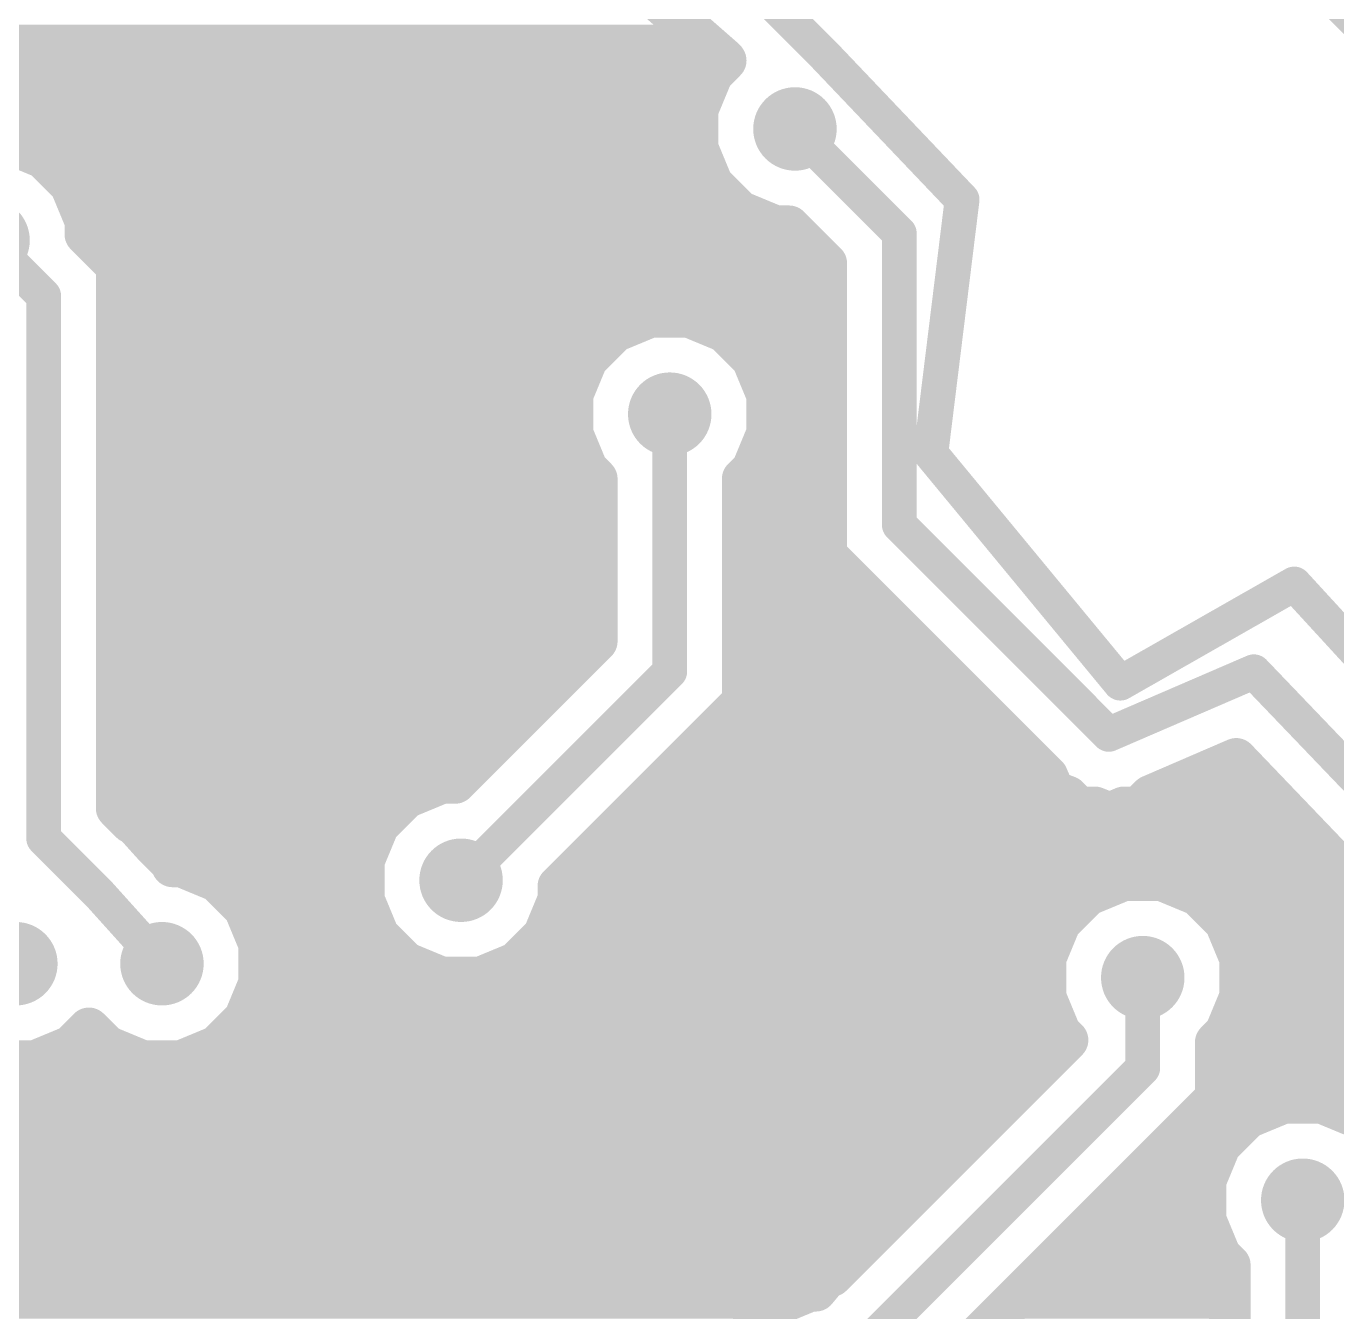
# Model space of a CAD drawing. Extents: x 0 to 81, y 1 to 51.1.
# Drawn here: x 47.12 to 56.69, y 10.87 to 20.26 of the extents above; entities that cross this region are included whole.
import ezdxf

# ---------------------------------------------------------------- set-up
doc = ezdxf.new("R2010")
doc.units = 0
doc.layers.add('16', color=175, linetype='CONTINUOUS')
doc.layers.add('18', color=82, linetype='CONTINUOUS')

# ---------------------------------------------------------------- blocks, each defined once
blk = doc.blocks.new('ROUNDV')
at = {"const_width": 0.5}
blk.add_lwpolyline([(0, -0.25, 1), (0, 0.25, 1), (0, -0.25)], format="xyb", dxfattribs=at)

msp = doc.modelspace()

# ---------------------------------------------------------------- linework, layer by layer
at = {"layer": '16'}
for points, const_width in [([(50.3754, 21.6281), (52.2179, 20.0159)], 0.3048), ([(52.935, 20.0575), (51.665, 21.3275)], 0.254), ([(56.6942, 20.4258), (58.2817, 18.8383)], 0.254), ([(40.5187, 20.1168), (52.1026, 20.1168)], 0.3048), ([(52.2243, 20.0068), (52.1275, 19.9101)], 0.3048), ([(52.2179, 20.0159), (52.2243, 20.0068)], 0.3048), ([(53.951, 18.9907), (52.935, 20.0575)], 0.254), ([(52.1275, 19.9101), (52.0192, 19.6487)], 0.3048), ([(40.2256, 19.812), (52.0869, 19.812)], 0.3048), ([(52.0192, 19.6487), (52.0192, 19.3657)], 0.3048), ([(39.9325, 19.5072), (52.0192, 19.5072)], 0.3048), ([(52.7304, 19.5072), (53.4924, 18.7452)], 0.254), ([(46.9791, 19.4056), (46.6961, 19.4056)], 0.3048), ([(47.2405, 19.2973), (46.9791, 19.4056)], 0.3048), ([(47.4405, 19.0973), (47.2405, 19.2973)], 0.3048), ([(52.0192, 19.3657), (52.1275, 19.1043)], 0.3048), ([(47.3354, 19.2024), (52.0869, 19.2024)], 0.3048), ([(47.5488, 18.8359), (47.4405, 19.0973)], 0.3048), ([(52.1275, 19.1043), (52.3275, 18.9043)], 0.3048), ([(47.5232, 18.8976), (52.3436, 18.8976)], 0.3048), ([(52.3275, 18.9043), (52.5889, 18.796)], 0.3048), ([(53.7224, 17.1365), (53.951, 18.9907)], 0.254), ([(47.5488, 18.7375), (47.5488, 18.8359)], 0.3048), ([(47.7774, 18.5089), (47.5488, 18.7375)], 0.3048), ([(52.5889, 18.796), (52.6873, 18.796)], 0.3048), ([(52.6873, 18.796), (52.959, 18.5243)], 0.3048), ([(53.4924, 18.7452), (53.4924, 17.526)], 0.254), ([(46.8376, 18.6944), (47.244, 18.288)], 0.254), ([(47.6935, 18.5928), (52.8905, 18.5928)], 0.3048), ([(52.959, 18.5243), (52.959, 16.3949)], 0.3048), ([(47.7774, 14.5465), (47.7774, 18.5089)], 0.3048), ([(47.244, 18.288), (47.244, 14.8336)], 0.254), ([(47.7774, 18.288), (52.959, 18.288)], 0.3048), ([(51.6745, 18.1356), (51.4131, 18.0273)], 0.3048), ([(51.9575, 18.1356), (51.6745, 18.1356)], 0.3048), ([(52.2189, 18.0273), (51.9575, 18.1356)], 0.3048), ([(47.7774, 17.9832), (51.369, 17.9832)], 0.3048), ([(51.4131, 18.0273), (51.2131, 17.8273)], 0.3048), ([(52.4189, 17.8273), (52.2189, 18.0273)], 0.3048), ([(52.263, 17.9832), (52.959, 17.9832)], 0.3048), ([(51.2131, 17.8273), (51.1048, 17.5659)], 0.3048), ([(52.5272, 17.5659), (52.4189, 17.8273)], 0.3048), ([(47.7774, 17.6784), (51.1514, 17.6784)], 0.3048), ([(52.4806, 17.6784), (52.959, 17.6784)], 0.3048), ([(51.1048, 17.5659), (51.1048, 17.2829)], 0.3048), ([(52.5272, 17.2829), (52.5272, 17.5659)], 0.3048), ([(53.4924, 17.526), (53.4924, 16.6159)], 0.254), ([(47.7774, 17.3736), (51.1048, 17.3736)], 0.3048), ([(51.816, 17.4244), (51.816, 15.5448)], 0.254), ([(52.5272, 17.3736), (52.959, 17.3736)], 0.3048), ([(51.1048, 17.2829), (51.2131, 17.0215)], 0.3048), ([(52.4189, 17.0215), (52.5272, 17.2829)], 0.3048), ([(55.1067, 15.4601), (53.7224, 17.1365)], 0.254), ([(47.7774, 17.0688), (51.1935, 17.0688)], 0.3048), ([(51.2131, 17.0215), (51.2826, 16.952)], 0.3048), ([(52.3494, 16.952), (52.4189, 17.0215)], 0.3048), ([(52.4385, 17.0688), (52.959, 17.0688)], 0.3048), ([(51.2826, 16.952), (51.2826, 15.7657)], 0.3048), ([(52.3494, 15.3239), (52.3494, 16.952)], 0.3048), ([(47.7774, 16.764), (51.2826, 16.764)], 0.3048), ([(52.3494, 16.764), (52.959, 16.764)], 0.3048), ([(53.4924, 16.6159), (55.0222, 15.0861)], 0.254), ([(47.7774, 16.4592), (51.2826, 16.4592)], 0.3048), ([(52.3494, 16.4592), (52.959, 16.4592)], 0.3048), ([(52.959, 16.3949), (54.5729, 14.7811)], 0.3048), ([(47.7774, 16.1544), (51.2826, 16.1544)], 0.3048), ([(52.3494, 16.1544), (53.1995, 16.1544)], 0.3048), ([(56.3767, 16.184), (55.1067, 15.4601)], 0.254), ([(58.65, 13.7075), (56.3767, 16.184)], 0.254), ([(47.7774, 15.8496), (51.2826, 15.8496)], 0.3048), ([(52.3494, 15.8496), (53.5043, 15.8496)], 0.3048), ([(51.2826, 15.7657), (50.2489, 14.732)], 0.3048), ([(47.7774, 15.5448), (51.0617, 15.5448)], 0.3048), ([(52.3494, 15.5448), (53.8091, 15.5448)], 0.3048), ([(51.816, 15.5448), (50.292, 14.0208)], 0.254), ([(55.0222, 15.0861), (56.0817, 15.5433)], 0.254), ([(56.0817, 15.5433), (57.7596, 13.7922)], 0.254), ([(51.0032, 13.9777), (52.3494, 15.3239)], 0.3048), ([(47.7774, 15.24), (50.7569, 15.24)], 0.3048), ([(52.2655, 15.24), (54.1139, 15.24)], 0.3048), ([(47.7774, 14.9352), (50.4521, 14.9352)], 0.3048), ([(51.9607, 14.9352), (54.4187, 14.9352)], 0.3048), ([(55.3272, 14.6368), (55.9529, 14.9068)], 0.3048), ([(55.9529, 14.9068), (57.0484, 13.7635)], 0.3048), ([(47.244, 14.8336), (47.244, 14.3256)], 0.254), ([(54.5729, 14.7811), (54.62, 14.6719)], 0.3048), ([(50.1505, 14.732), (49.8891, 14.6237)], 0.3048), ([(50.2489, 14.732), (50.1505, 14.732)], 0.3048), ([(47.7774, 14.6304), (49.9053, 14.6304)], 0.3048), ([(49.8891, 14.6237), (49.6891, 14.4237)], 0.3048), ([(51.6559, 14.6304), (54.7235, 14.6304)], 0.3048), ([(54.62, 14.6719), (54.7229, 14.631)], 0.3048), ([(54.7229, 14.631), (54.8012, 14.5527)], 0.3048), ([(55.2431, 14.5527), (55.3272, 14.6368)], 0.3048), ([(55.3208, 14.6304), (56.2177, 14.6304)], 0.3048), ([(47.8828, 14.4411), (47.7774, 14.5465)], 0.3048), ([(54.8012, 14.5527), (54.9201, 14.5527)], 0.3048), ([(54.9201, 14.5527), (55.0307, 14.5088)], 0.3048), ([(55.0307, 14.5088), (55.1324, 14.5527)], 0.3048), ([(55.1324, 14.5527), (55.2431, 14.5527)], 0.3048), ([(47.8991, 14.4402), (47.8828, 14.4411)], 0.3048), ([(48.0375, 14.2865), (47.8991, 14.4402)], 0.3048), ([(49.6891, 14.4237), (49.5808, 14.1623)], 0.3048), ([(46.6344, 14.3256), (47.0408, 13.4112)], 0.254), ([(47.244, 14.3256), (47.6504, 13.9192)], 0.254), ([(48.0023, 14.3256), (49.6485, 14.3256)], 0.3048), ([(51.3511, 14.3256), (56.5098, 14.3256)], 0.3048), ([(48.1838, 14.1401), (48.0375, 14.2865)], 0.3048), ([(48.1838, 14.1239), (48.1838, 14.1401)], 0.3048), ([(48.1851, 14.1224), (48.1838, 14.1239)], 0.3048), ([(48.2491, 14.1224), (48.1851, 14.1224)], 0.3048), ([(48.5105, 14.0141), (48.2491, 14.1224)], 0.3048), ([(49.5808, 14.1623), (49.5808, 13.8793)], 0.3048), ([(48.4943, 14.0208), (49.5808, 14.0208)], 0.3048), ([(48.7105, 13.8141), (48.5105, 14.0141)], 0.3048), ([(51.0463, 14.0208), (56.8018, 14.0208)], 0.3048), ([(55.1289, 14.0208), (54.8675, 13.9125)], 0.3048), ([(55.4119, 14.0208), (55.1289, 14.0208)], 0.3048), ([(55.6733, 13.9125), (55.4119, 14.0208)], 0.3048), ([(50.292, 14.0208), (50.2412, 13.97)], 0.254), ([(50.2412, 13.97), (50.292, 14.0208)], 0.254), ([(51.0032, 13.8793), (51.0032, 13.9777)], 0.3048), ([(47.6504, 13.9192), (48.1076, 13.4112)], 0.254), ([(49.5808, 13.8793), (49.6891, 13.6179)], 0.3048), ([(50.8949, 13.6179), (51.0032, 13.8793)], 0.3048), ([(54.8675, 13.9125), (54.6675, 13.7125)], 0.3048), ([(55.8733, 13.7125), (55.6733, 13.9125)], 0.3048), ([(48.8188, 13.5527), (48.7105, 13.8141)], 0.3048), ([(48.7511, 13.716), (49.6485, 13.716)], 0.3048), ([(50.9355, 13.716), (54.671, 13.716)], 0.3048), ([(54.6675, 13.7125), (54.5592, 13.4511)], 0.3048), ([(55.8698, 13.716), (57.0484, 13.716)], 0.3048), ([(55.9816, 13.4511), (55.8733, 13.7125)], 0.3048), ([(48.8188, 13.2697), (48.8188, 13.5527)], 0.3048), ([(49.6891, 13.6179), (49.8891, 13.4179)], 0.3048), ([(50.6949, 13.4179), (50.8949, 13.6179)], 0.3048), ([(54.5592, 13.4511), (54.5592, 13.1681)], 0.3048), ([(55.9816, 13.1681), (55.9816, 13.4511)], 0.3048), ([(48.8188, 13.4112), (49.9052, 13.4112)], 0.3048), ([(49.8891, 13.4179), (50.1505, 13.3096)], 0.3048), ([(50.4335, 13.3096), (50.6949, 13.4179)], 0.3048), ([(50.6788, 13.4112), (54.5592, 13.4112)], 0.3048), ([(55.9816, 13.4112), (57.1476, 13.4112)], 0.3048), ([(48.7105, 13.0083), (48.8188, 13.2697)], 0.3048), ([(50.1505, 13.3096), (50.4335, 13.3096)], 0.3048), ([(55.2704, 13.3096), (55.2704, 13.208)], 0.254), ([(54.5592, 13.1681), (54.6675, 12.9067)], 0.3048), ([(55.2704, 13.208), (55.2704, 12.6492)], 0.254), ([(55.8733, 12.9067), (55.9816, 13.1681)], 0.3048), ([(48.7511, 13.1064), (54.5848, 13.1064)], 0.3048), ([(55.956, 13.1064), (57.5568, 13.1064)], 0.3048), ([(48.5105, 12.8083), (48.7105, 13.0083)], 0.3048), ([(47.4437, 12.8083), (47.5742, 12.9388)], 0.3048), ([(47.5742, 12.9388), (47.7047, 12.8083)], 0.3048), ([(54.6675, 12.9067), (54.7205, 12.8537)], 0.3048), ([(55.8038, 12.8372), (55.8733, 12.9067)], 0.3048), ([(47.1823, 12.7), (47.4437, 12.8083)], 0.3048), ([(47.4276, 12.8016), (47.7208, 12.8016)], 0.3048), ([(47.7047, 12.8083), (47.9661, 12.7)], 0.3048), ([(48.2491, 12.7), (48.5105, 12.8083)], 0.3048), ([(48.4944, 12.8016), (54.6685, 12.8016)], 0.3048), ([(54.7205, 12.8537), (52.9978, 11.1309)], 0.3048), ([(55.8038, 12.4283), (55.8038, 12.8372)], 0.3048), ([(55.8038, 12.8016), (65.8085, 12.8016)], 0.3048), ([(46.8993, 12.7), (47.1823, 12.7)], 0.3048), ([(47.9661, 12.7), (48.2491, 12.7)], 0.3048), ([(55.2704, 12.6492), (53.2384, 10.6172)], 0.254), ([(29.6454, 12.4968), (54.3637, 12.4968)], 0.3048), ([(55.8038, 12.4968), (66.1133, 12.4968)], 0.3048), ([(53.6956, 10.3201), (55.8038, 12.4283)], 0.3048), ([(56.2973, 12.3952), (56.0359, 12.2869)], 0.3048), ([(56.5803, 12.3952), (56.2973, 12.3952)], 0.3048), ([(56.8417, 12.2869), (56.5803, 12.3952)], 0.3048), ([(56.0359, 12.2869), (55.8359, 12.0869)], 0.3048), ([(29.6164, 12.192), (54.0589, 12.192)], 0.3048), ([(55.5675, 12.192), (55.941, 12.192)], 0.3048), ([(55.8359, 12.0869), (55.7276, 11.8255)], 0.3048), ([(29.6164, 11.8872), (53.7541, 11.8872)], 0.3048), ([(55.2627, 11.8872), (55.7532, 11.8872)], 0.3048), ([(55.7276, 11.8255), (55.7276, 11.5425)], 0.3048), ([(56.4388, 7.7724), (56.4388, 11.684)], 0.254), ([(29.6625, 11.5824), (53.4493, 11.5824)], 0.3048), ([(54.9579, 11.5824), (55.7276, 11.5824)], 0.3048), ([(55.7276, 11.5425), (55.8359, 11.2811)], 0.3048), ([(29.8014, 11.2776), (53.1445, 11.2776)], 0.3048), ([(54.6531, 11.2776), (55.8394, 11.2776)], 0.3048), ([(55.8359, 11.2811), (55.9054, 11.2116)], 0.3048), ([(55.9054, 11.2116), (55.9054, 8.2448)], 0.3048), ([(52.9701, 11.1284), (52.8827, 11.0236)], 0.3048), ([(52.9978, 11.1309), (52.9701, 11.1284)], 0.3048), ([(29.8148, 10.9728), (52.7203, 10.9728)], 0.3048), ([(52.8429, 11.0236), (52.5815, 10.9153)], 0.3048), ([(52.8827, 11.0236), (52.8429, 11.0236)], 0.3048), ([(54.3483, 10.9728), (55.9054, 10.9728)], 0.3048), ([(52.5815, 10.9153), (52.3815, 10.7153)], 0.3048)]:
    msp.add_lwpolyline(points, dxfattribs=dict(at, const_width=const_width))
for points, const_width in [([(52.1026, 20.0406, 1), (52.1026, 20.193)], 0.1524), ([(52.2803, 20.0597, 1), (52.1556, 19.9721)], 0.1524), ([(52.1619, 19.963, 1), (52.2866, 20.0506)], 0.1524), ([(52.1677, 19.9585, 1), (52.2681, 20.0732)], 0.1524), ([(52.2781, 19.953, 1), (52.1704, 20.0607)], 0.1524), ([(52.981, 20.1013, 1), (52.889, 20.0137)], 0.127), ([(52.8901, 20.0126, 1), (52.9799, 20.1024)], 0.127), ([(52.0736, 19.9639, 1), (52.1814, 19.8562)], 0.1524), ([(52.1979, 19.8809, 1), (52.0571, 19.9392)], 0.1524), ([(52.0869, 19.7358, 1), (52.0869, 19.8882)], 0.1524), ([(52.0954, 19.6487, 1), (51.943, 19.6487)], 0.1524), ([(51.9488, 19.6778, 1), (52.0896, 19.6195)], 0.1524), ([(52.0192, 19.431, 1), (52.0192, 19.5834)], 0.1524), ([(52.7753, 19.5521, 1), (52.6855, 19.4623)], 0.127), ([(46.9791, 19.3294, 1), (46.9791, 19.4818)], 0.1524), ([(47.2943, 19.3512, 1), (47.1866, 19.2434)], 0.1524), ([(47.2113, 19.2269, 1), (47.2696, 19.3677)], 0.1524), ([(52.0896, 19.3949, 1), (51.9488, 19.3366)], 0.1524), ([(51.943, 19.3657, 1), (52.0954, 19.3657)], 0.1524), ([(47.3354, 19.2786, 1), (47.3354, 19.1262)], 0.1524), ([(52.0869, 19.1262, 1), (52.0869, 19.2786)], 0.1524), ([(47.5109, 19.1264, 1), (47.3701, 19.0681)], 0.1524), ([(52.1814, 19.1582, 1), (52.0736, 19.0505)], 0.1524), ([(47.3866, 19.0434, 1), (47.4944, 19.1511)], 0.1524), ([(52.0571, 19.0752, 1), (52.1979, 19.1335)], 0.1524), ([(47.5232, 18.9738, 1), (47.5232, 18.8214)], 0.1524), ([(52.3567, 18.9747, 1), (52.2984, 18.8339)], 0.1524), ([(52.3436, 18.8214, 1), (52.3436, 18.9738)], 0.1524), ([(54.014, 18.9829, 1), (53.888, 18.9985)], 0.127), ([(53.905, 18.9469, 1), (53.997, 19.0345)], 0.127), ([(47.625, 18.8359, 1), (47.4726, 18.8359)], 0.1524), ([(52.2737, 18.8504, 1), (52.3814, 18.9582)], 0.1524), ([(47.6027, 18.7914, 1), (47.4949, 18.6837)], 0.1524), ([(47.4784, 18.8067, 1), (47.6192, 18.865)], 0.1524), ([(52.5889, 18.8722, 1), (52.5889, 18.7198)], 0.1524), ([(52.5598, 18.7256, 1), (52.6181, 18.8664)], 0.1524), ([(52.7411, 18.8499, 1), (52.6334, 18.7421)], 0.1524), ([(52.6873, 18.7198, 1), (52.6873, 18.8722)], 0.1524), ([(53.5559, 18.7452, 1), (53.4289, 18.7452)], 0.127), ([(47.4726, 18.7375, 1), (47.625, 18.7375)], 0.1524), ([(53.4475, 18.7003, 1), (53.5373, 18.7901)], 0.127), ([(47.6935, 18.669, 1), (47.6935, 18.5166)], 0.1524), ([(53.0352, 18.5243, 1), (52.8828, 18.5243)], 0.1524), ([(52.8905, 18.5166, 1), (52.8905, 18.669)], 0.1524), ([(47.8536, 18.5089, 1), (47.7012, 18.5089)], 0.1524), ([(47.7235, 18.4551, 1), (47.8313, 18.5628)], 0.1524), ([(52.9051, 18.4704, 1), (53.0129, 18.5781)], 0.1524), ([(47.3075, 18.288, 1), (47.1805, 18.288)], 0.127), ([(47.1991, 18.2431, 1), (47.2889, 18.3329)], 0.127), ([(47.7774, 18.3642, 1), (47.7774, 18.2118)], 0.1524), ([(52.959, 18.2118, 1), (52.959, 18.3642)], 0.1524), ([(51.6745, 18.2118, 1), (51.6745, 18.0594)], 0.1524), ([(51.7037, 18.0652, 1), (51.6454, 18.206)], 0.1524), ([(51.9866, 18.206, 1), (51.9283, 18.0652)], 0.1524), ([(51.9575, 18.0594, 1), (51.9575, 18.2118)], 0.1524), ([(47.7774, 18.0594, 1), (47.7774, 17.907)], 0.1524), ([(51.384, 18.0977, 1), (51.4423, 17.9569)], 0.1524), ([(51.467, 17.9734, 1), (51.3593, 18.0812)], 0.1524), ([(51.369, 17.907, 1), (51.369, 18.0594)], 0.1524), ([(52.2727, 18.0812, 1), (52.165, 17.9734)], 0.1524), ([(52.263, 18.0594, 1), (52.263, 17.907)], 0.1524), ([(52.1897, 17.9569, 1), (52.248, 18.0977)], 0.1524), ([(52.959, 17.907, 1), (52.959, 18.0594)], 0.1524), ([(51.1592, 17.8811, 1), (51.267, 17.7734)], 0.1524), ([(51.2835, 17.7981, 1), (51.1427, 17.8564)], 0.1524), ([(52.4893, 17.8564, 1), (52.3485, 17.7981)], 0.1524), ([(52.365, 17.7734, 1), (52.4728, 17.8811)], 0.1524), ([(47.7774, 17.7546, 1), (47.7774, 17.6022)], 0.1524), ([(51.1514, 17.6022, 1), (51.1514, 17.7546)], 0.1524), ([(52.4806, 17.7546, 1), (52.4806, 17.6022)], 0.1524), ([(52.959, 17.6022, 1), (52.959, 17.7546)], 0.1524), ([(51.181, 17.5659, 1), (51.0286, 17.5659)], 0.1524), ([(52.6034, 17.5659, 1), (52.451, 17.5659)], 0.1524), ([(51.0344, 17.595, 1), (51.1752, 17.5367)], 0.1524), ([(52.4568, 17.5367, 1), (52.5976, 17.595)], 0.1524), ([(53.5559, 17.526, 1), (53.4289, 17.526)], 0.127), ([(47.7774, 17.4498, 1), (47.7774, 17.2974)], 0.1524), ([(51.1048, 17.2974, 1), (51.1048, 17.4498)], 0.1524), ([(51.8795, 17.4244, 1), (51.7525, 17.4244)], 0.127), ([(52.5272, 17.4498, 1), (52.5272, 17.2974)], 0.1524), ([(52.959, 17.2974, 1), (52.959, 17.4498)], 0.1524), ([(53.4289, 17.526, 1), (53.5559, 17.526)], 0.127), ([(51.1752, 17.3121, 1), (51.0344, 17.2538)], 0.1524), ([(52.5976, 17.2538, 1), (52.4568, 17.3121)], 0.1524), ([(51.0286, 17.2829, 1), (51.181, 17.2829)], 0.1524), ([(52.451, 17.2829, 1), (52.6034, 17.2829)], 0.1524), ([(53.7714, 17.1769, 1), (53.6734, 17.0961)], 0.127), ([(47.7774, 17.145, 1), (47.7774, 16.9926)], 0.1524), ([(51.267, 17.0754, 1), (51.1592, 16.9677)], 0.1524), ([(51.1935, 16.9926, 1), (51.1935, 17.145)], 0.1524), ([(52.4385, 17.145, 1), (52.4385, 16.9926)], 0.1524), ([(52.4728, 16.9677, 1), (52.365, 17.0754)], 0.1524), ([(52.959, 16.9926, 1), (52.959, 17.145)], 0.1524), ([(53.6594, 17.1443, 1), (53.7854, 17.1287)], 0.127), ([(51.1427, 16.9924, 1), (51.2835, 17.0507)], 0.1524), ([(51.3588, 16.952, 1), (51.2064, 16.952)], 0.1524), ([(51.2287, 16.8981, 1), (51.3365, 17.0059)], 0.1524), ([(52.4256, 16.952, 1), (52.2732, 16.952)], 0.1524), ([(52.2955, 17.0059, 1), (52.4033, 16.8981)], 0.1524), ([(52.3485, 17.0507, 1), (52.4893, 16.9924)], 0.1524), ([(47.7774, 16.8402, 1), (47.7774, 16.6878)], 0.1524), ([(51.2826, 16.6878, 1), (51.2826, 16.8402)], 0.1524), ([(52.3494, 16.8402, 1), (52.3494, 16.6878)], 0.1524), ([(52.959, 16.6878, 1), (52.959, 16.8402)], 0.1524), ([(53.5373, 16.6608, 1), (53.4475, 16.571)], 0.127), ([(53.4289, 16.6159, 1), (53.5559, 16.6159)], 0.127), ([(47.7774, 16.5354, 1), (47.7774, 16.383)], 0.1524), ([(51.2826, 16.383, 1), (51.2826, 16.5354)], 0.1524), ([(52.3494, 16.5354, 1), (52.3494, 16.383)], 0.1524), ([(52.959, 16.383, 1), (52.959, 16.5354)], 0.1524), ([(53.0129, 16.4488, 1), (52.9051, 16.3411)], 0.1524), ([(52.8828, 16.3949, 1), (53.0352, 16.3949)], 0.1524), ([(47.7774, 16.2306, 1), (47.7774, 16.0782)], 0.1524), ([(51.2826, 16.0782, 1), (51.2826, 16.2306)], 0.1524), ([(52.3494, 16.2306, 1), (52.3494, 16.0782)], 0.1524), ([(53.1995, 16.0782, 1), (53.1995, 16.2306)], 0.1524), ([(56.4235, 16.2269, 1), (56.3299, 16.1411)], 0.127), ([(56.4081, 16.1288, 1), (56.3453, 16.2392)], 0.127), ([(47.7774, 15.9258, 1), (47.7774, 15.7734)], 0.1524), ([(51.2826, 15.7734, 1), (51.2826, 15.9258)], 0.1524), ([(52.3494, 15.9258, 1), (52.3494, 15.7734)], 0.1524), ([(53.5043, 15.7734, 1), (53.5043, 15.9258)], 0.1524), ([(51.3365, 15.7119, 1), (51.2287, 15.8196)], 0.1524), ([(51.2064, 15.7657, 1), (51.3588, 15.7657)], 0.1524), ([(47.7774, 15.621, 1), (47.7774, 15.4686)], 0.1524), ([(51.0617, 15.4686, 1), (51.0617, 15.621)], 0.1524), ([(52.3494, 15.621, 1), (52.3494, 15.4686)], 0.1524), ([(53.8091, 15.4686, 1), (53.8091, 15.621)], 0.1524), ([(51.7525, 15.5448, 1), (51.8795, 15.5448)], 0.127), ([(51.8609, 15.4999, 1), (51.7711, 15.5897)], 0.127), ([(56.1275, 15.5872, 1), (56.0359, 15.4994)], 0.127), ([(56.1069, 15.485, 1), (56.0565, 15.6016)], 0.127), ([(55.0753, 15.5153, 1), (55.1381, 15.4049)], 0.127), ([(55.0577, 15.4197, 1), (55.1557, 15.5005)], 0.127), ([(52.4033, 15.27, 1), (52.2955, 15.3777)], 0.1524), ([(47.7774, 15.3162, 1), (47.7774, 15.1638)], 0.1524), ([(50.7569, 15.1638, 1), (50.7569, 15.3162)], 0.1524), ([(52.2655, 15.3162, 1), (52.2655, 15.1638)], 0.1524), ([(52.2732, 15.3239, 1), (52.4256, 15.3239)], 0.1524), ([(54.1139, 15.1638, 1), (54.1139, 15.3162)], 0.1524), ([(54.997, 15.1444, 1), (55.0473, 15.0278)], 0.127), ([(54.9773, 15.0412, 1), (55.0671, 15.131)], 0.127), ([(47.7774, 15.0114, 1), (47.7774, 14.859)], 0.1524), ([(50.4521, 14.859, 1), (50.4521, 15.0114)], 0.1524), ([(51.9607, 15.0114, 1), (51.9607, 14.859)], 0.1524), ([(54.4187, 14.859, 1), (54.4187, 15.0114)], 0.1524), ([(56.0079, 14.9595, 1), (55.8979, 14.8541)], 0.1524), ([(55.9831, 14.8368, 1), (55.9227, 14.9767)], 0.1524), ([(47.3075, 14.8336, 1), (47.1805, 14.8336)], 0.127), ([(54.6428, 14.8113, 1), (54.5029, 14.7509)], 0.1524), ([(47.1805, 14.8336, 1), (47.3075, 14.8336)], 0.127), ([(50.1505, 14.8082, 1), (50.1505, 14.6558)], 0.1524), ([(50.1797, 14.6616, 1), (50.1214, 14.8024)], 0.1524), ([(50.195, 14.7859, 1), (50.3027, 14.6781)], 0.1524), ([(50.2489, 14.6558, 1), (50.2489, 14.8082)], 0.1524), ([(54.519, 14.7272, 1), (54.6267, 14.835)], 0.1524), ([(47.7774, 14.7066, 1), (47.7774, 14.5542)], 0.1524), ([(49.86, 14.6941, 1), (49.9183, 14.5533)], 0.1524), ([(49.943, 14.5698, 1), (49.8353, 14.6776)], 0.1524), ([(49.9053, 14.5542, 1), (49.9053, 14.7066)], 0.1524), ([(51.6559, 14.7066, 1), (51.6559, 14.5542)], 0.1524), ([(54.6481, 14.7427, 1), (54.5918, 14.6011)], 0.1524), ([(54.55, 14.6417, 1), (54.6899, 14.7021)], 0.1524), ([(54.7768, 14.6849, 1), (54.669, 14.5771)], 0.1524), ([(54.6948, 14.5602, 1), (54.751, 14.7018)], 0.1524), ([(54.7235, 14.5542, 1), (54.7235, 14.7066)], 0.1524), ([(55.3208, 14.7066, 1), (55.3208, 14.5542)], 0.1524), ([(55.297, 14.7067, 1), (55.3574, 14.5668)], 0.1524), ([(55.3811, 14.5829, 1), (55.2733, 14.6907)], 0.1524), ([(56.2177, 14.5542, 1), (56.2177, 14.7066)], 0.1524), ([(47.8313, 14.6004, 1), (47.7235, 14.4927)], 0.1524), ([(54.8012, 14.6289, 1), (54.8012, 14.4765)], 0.1524), ([(54.7474, 14.4988, 1), (54.8551, 14.6066)], 0.1524), ([(54.9483, 14.6235, 1), (54.892, 14.4819)], 0.1524), ([(54.9201, 14.4765, 1), (54.9201, 14.6289)], 0.1524), ([(55.0005, 14.5788, 1), (55.0608, 14.4389)], 0.1524), ([(55.0025, 14.438, 1), (55.0588, 14.5796)], 0.1524), ([(55.1324, 14.6289, 1), (55.1324, 14.4765)], 0.1524), ([(55.1625, 14.4827, 1), (55.1022, 14.6227)], 0.1524), ([(55.1892, 14.6066, 1), (55.297, 14.4988)], 0.1524), ([(55.2431, 14.4765, 1), (55.2431, 14.6289)], 0.1524), ([(47.7012, 14.5465, 1), (47.8536, 14.5465)], 0.1524), ([(47.8868, 14.5172, 1), (47.8788, 14.365)], 0.1524), ([(47.9557, 14.4912, 1), (47.8424, 14.3893)], 0.1524), ([(47.829, 14.3872, 1), (47.9367, 14.495)], 0.1524), ([(47.8951, 14.3642, 1), (47.9031, 14.5163)], 0.1524), ([(49.6352, 14.4775, 1), (49.743, 14.3698)], 0.1524), ([(49.7595, 14.3945, 1), (49.6187, 14.4528)], 0.1524), ([(47.2889, 14.3705, 1), (47.1991, 14.2807)], 0.127), ([(48.0023, 14.4018, 1), (48.0023, 14.2494)], 0.1524), ([(49.6485, 14.2494, 1), (49.6485, 14.4018)], 0.1524), ([(51.3511, 14.4018, 1), (51.3511, 14.2494)], 0.1524), ([(56.5098, 14.2494, 1), (56.5098, 14.4018)], 0.1524), ([(47.1805, 14.3256, 1), (47.3075, 14.3256)], 0.127), ([(48.0914, 14.3403, 1), (47.9836, 14.2326)], 0.1524), ([(47.9808, 14.2355, 1), (48.0941, 14.3374)], 0.1524), ([(48.26, 14.1401, 1), (48.1076, 14.1401)], 0.1524), ([(48.2405, 14.1748, 1), (48.1271, 14.0729)], 0.1524), ([(48.1851, 14.1986, 1), (48.1851, 14.0462)], 0.1524), ([(48.1299, 14.0863, 1), (48.2377, 14.194)], 0.1524), ([(48.2782, 14.1928, 1), (48.2199, 14.052)], 0.1524), ([(48.2491, 14.0462, 1), (48.2491, 14.1986)], 0.1524), ([(49.657, 14.1623, 1), (49.5046, 14.1623)], 0.1524), ([(49.5104, 14.1914, 1), (49.6512, 14.1331)], 0.1524), ([(48.1076, 14.1239, 1), (48.26, 14.1239)], 0.1524), ([(48.1285, 14.0715, 1), (48.2418, 14.1733)], 0.1524), ([(48.4943, 14.097, 1), (48.4943, 13.9446)], 0.1524), ([(48.5643, 14.068, 1), (48.4566, 13.9602)], 0.1524), ([(49.5808, 13.9446, 1), (49.5808, 14.097)], 0.1524), ([(51.0463, 14.097, 1), (51.0463, 13.9446)], 0.1524), ([(55.1289, 14.097, 1), (55.1289, 13.9446)], 0.1524), ([(55.1581, 13.9504, 1), (55.0998, 14.0912)], 0.1524), ([(55.441, 14.0912, 1), (55.3827, 13.9504)], 0.1524), ([(55.4119, 13.9446, 1), (55.4119, 14.097)], 0.1524), ([(48.4813, 13.9437, 1), (48.5396, 14.0845)], 0.1524), ([(50.1963, 14.0149, 1), (50.2861, 13.9251)], 0.127), ([(50.1963, 14.0149, 1), (50.2861, 13.9251)], 0.127), ([(50.2471, 14.0657, 1), (50.3369, 13.9759)], 0.127), ([(50.3369, 13.9759, 1), (50.2471, 14.0657)], 0.127), ([(50.3369, 13.9759, 1), (50.2471, 14.0657)], 0.127), ([(51.0794, 13.9777, 1), (50.927, 13.9777)], 0.1524), ([(50.9493, 14.0315, 1), (51.0571, 13.9238)], 0.1524), ([(47.6976, 13.9617, 1), (47.6032, 13.8767)], 0.127), ([(47.6055, 13.8743, 1), (47.6953, 13.9641)], 0.127), ([(49.6512, 13.9085, 1), (49.5104, 13.8502)], 0.1524), ([(51.0736, 13.8502, 1), (50.9328, 13.9085)], 0.1524), ([(54.8384, 13.9829, 1), (54.8967, 13.8421)], 0.1524), ([(54.9214, 13.8586, 1), (54.8137, 13.9664)], 0.1524), ([(55.7271, 13.9664, 1), (55.6194, 13.8586)], 0.1524), ([(55.6441, 13.8421, 1), (55.7024, 13.9829)], 0.1524), ([(48.7809, 13.8432, 1), (48.6401, 13.7849)], 0.1524), ([(48.6566, 13.7602, 1), (48.7644, 13.8679)], 0.1524), ([(49.5046, 13.8793, 1), (49.657, 13.8793)], 0.1524), ([(50.927, 13.8793, 1), (51.0794, 13.8793)], 0.1524), ([(48.7511, 13.7922, 1), (48.7511, 13.6398)], 0.1524), ([(49.6485, 13.6398, 1), (49.6485, 13.7922)], 0.1524), ([(50.9355, 13.7922, 1), (50.9355, 13.6398)], 0.1524), ([(54.6136, 13.7663, 1), (54.7214, 13.6586)], 0.1524), ([(54.7379, 13.6833, 1), (54.5971, 13.7416)], 0.1524), ([(54.671, 13.6398, 1), (54.671, 13.7922)], 0.1524), ([(55.8698, 13.7922, 1), (55.8698, 13.6398)], 0.1524), ([(55.9437, 13.7416, 1), (55.8029, 13.6833)], 0.1524), ([(55.8194, 13.6586, 1), (55.9272, 13.7663)], 0.1524), ([(48.895, 13.5527, 1), (48.7426, 13.5527)], 0.1524), ([(49.743, 13.6718, 1), (49.6352, 13.5641)], 0.1524), ([(49.6187, 13.5888, 1), (49.7595, 13.6471)], 0.1524), ([(50.8245, 13.6471, 1), (50.9653, 13.5888)], 0.1524), ([(50.9488, 13.5641, 1), (50.841, 13.6718)], 0.1524), ([(48.7484, 13.5235, 1), (48.8892, 13.5818)], 0.1524), ([(54.6354, 13.4511, 1), (54.483, 13.4511)], 0.1524), ([(56.0578, 13.4511, 1), (55.9054, 13.4511)], 0.1524), ([(46.9828, 13.3854, 1), (47.0988, 13.437)], 0.127), ([(48.0604, 13.3687, 1), (48.1548, 13.4537)], 0.127), ([(48.8188, 13.4874, 1), (48.8188, 13.335)], 0.1524), ([(49.9183, 13.4883, 1), (49.86, 13.3475)], 0.1524), ([(49.8353, 13.364, 1), (49.943, 13.4718)], 0.1524), ([(49.9052, 13.335, 1), (49.9052, 13.4874)], 0.1524), ([(50.6788, 13.4874, 1), (50.6788, 13.335)], 0.1524), ([(50.641, 13.4718, 1), (50.7487, 13.364)], 0.1524), ([(50.724, 13.3475, 1), (50.6657, 13.4883)], 0.1524), ([(54.4888, 13.4802, 1), (54.6296, 13.4219)], 0.1524), ([(54.5592, 13.335, 1), (54.5592, 13.4874)], 0.1524), ([(55.9816, 13.4874, 1), (55.9816, 13.335)], 0.1524), ([(55.9112, 13.4219, 1), (56.052, 13.4802)], 0.1524), ([(48.8892, 13.2406, 1), (48.7484, 13.2989)], 0.1524), ([(50.1505, 13.3858, 1), (50.1505, 13.2334)], 0.1524), ([(50.1214, 13.2392, 1), (50.1797, 13.38)], 0.1524), ([(50.4043, 13.38, 1), (50.4626, 13.2392)], 0.1524), ([(50.4335, 13.2334, 1), (50.4335, 13.3858)], 0.1524), ([(55.3339, 13.3096, 1), (55.2069, 13.3096)], 0.127), ([(48.7426, 13.2697, 1), (48.895, 13.2697)], 0.1524), ([(54.6296, 13.1973, 1), (54.4888, 13.139)], 0.1524), ([(55.3339, 13.208, 1), (55.2069, 13.208)], 0.127), ([(56.052, 13.139, 1), (55.9112, 13.1973)], 0.1524), ([(48.7511, 13.1826, 1), (48.7511, 13.0302)], 0.1524), ([(54.483, 13.1681, 1), (54.6354, 13.1681)], 0.1524), ([(54.5848, 13.0302, 1), (54.5848, 13.1826)], 0.1524), ([(55.2069, 13.208, 1), (55.3339, 13.208)], 0.127), ([(55.956, 13.1826, 1), (55.956, 13.0302)], 0.1524), ([(55.9054, 13.1681, 1), (56.0578, 13.1681)], 0.1524), ([(48.6401, 13.0375, 1), (48.7809, 12.9792)], 0.1524), ([(48.7644, 12.9545, 1), (48.6566, 13.0622)], 0.1524), ([(47.6281, 12.9927, 1), (47.5203, 12.8849)], 0.1524), ([(47.6281, 12.8849, 1), (47.5203, 12.9927)], 0.1524), ([(54.7214, 12.9606, 1), (54.6136, 12.8529)], 0.1524), ([(55.9272, 12.8529, 1), (55.8194, 12.9606)], 0.1524), ([(47.4276, 12.8778, 1), (47.4276, 12.7254)], 0.1524), ([(47.3898, 12.8622, 1), (47.4975, 12.7544)], 0.1524), ([(47.4728, 12.7379, 1), (47.4145, 12.8787)], 0.1524), ([(47.7339, 12.8787, 1), (47.6756, 12.7379)], 0.1524), ([(47.6509, 12.7544, 1), (47.7586, 12.8622)], 0.1524), ([(47.7208, 12.7254, 1), (47.7208, 12.8778)], 0.1524), ([(48.4944, 12.8778, 1), (48.4944, 12.7254)], 0.1524), ([(48.4566, 12.8622, 1), (48.5643, 12.7544)], 0.1524), ([(48.5396, 12.7379, 1), (48.4813, 12.8787)], 0.1524), ([(54.5971, 12.8776, 1), (54.7379, 12.9359)], 0.1524), ([(54.7744, 12.7998, 1), (54.6667, 12.9076)], 0.1524), ([(54.6667, 12.7998, 1), (54.7744, 12.9076)], 0.1524), ([(54.6685, 12.7254, 1), (54.6685, 12.8778)], 0.1524), ([(55.88, 12.8372, 1), (55.7276, 12.8372)], 0.1524), ([(55.7499, 12.8911, 1), (55.8577, 12.7833)], 0.1524), ([(55.8038, 12.8778, 1), (55.8038, 12.7254)], 0.1524), ([(55.8029, 12.9359, 1), (55.9437, 12.8776)], 0.1524), ([(47.1531, 12.7704, 1), (47.2114, 12.6296)], 0.1524), ([(47.1823, 12.6238, 1), (47.1823, 12.7762)], 0.1524), ([(47.9661, 12.7762, 1), (47.9661, 12.6238)], 0.1524), ([(47.937, 12.6296, 1), (47.9953, 12.7704)], 0.1524), ([(48.2199, 12.7704, 1), (48.2782, 12.6296)], 0.1524), ([(48.2491, 12.6238, 1), (48.2491, 12.7762)], 0.1524), ([(55.3153, 12.6043, 1), (55.2255, 12.6941)], 0.127), ([(54.3637, 12.4206, 1), (54.3637, 12.573)], 0.1524), ([(55.2069, 12.6492, 1), (55.3339, 12.6492)], 0.127), ([(55.8038, 12.573, 1), (55.8038, 12.4206)], 0.1524), ([(55.8577, 12.3744, 1), (55.7499, 12.4821)], 0.1524), ([(56.2973, 12.4714, 1), (56.2973, 12.319)], 0.1524), ([(56.3265, 12.3248, 1), (56.2682, 12.4656)], 0.1524), ([(56.6094, 12.4656, 1), (56.5511, 12.3248)], 0.1524), ([(56.5803, 12.319, 1), (56.5803, 12.4714)], 0.1524), ([(55.7276, 12.4283, 1), (55.88, 12.4283)], 0.1524), ([(56.0068, 12.3573, 1), (56.0651, 12.2165)], 0.1524), ([(56.0898, 12.233, 1), (55.9821, 12.3408)], 0.1524), ([(54.0589, 12.1158, 1), (54.0589, 12.2682)], 0.1524), ([(55.5675, 12.2682, 1), (55.5675, 12.1158)], 0.1524), ([(55.941, 12.1158, 1), (55.941, 12.2682)], 0.1524), ([(55.782, 12.1407, 1), (55.8898, 12.033)], 0.1524), ([(55.9063, 12.0577, 1), (55.7655, 12.116)], 0.1524), ([(53.7541, 11.811, 1), (53.7541, 11.9634)], 0.1524), ([(55.2627, 11.9634, 1), (55.2627, 11.811)], 0.1524), ([(55.8038, 11.8255, 1), (55.6514, 11.8255)], 0.1524), ([(55.7532, 11.811, 1), (55.7532, 11.9634)], 0.1524), ([(55.6572, 11.8546, 1), (55.798, 11.7963)], 0.1524), ([(56.5023, 11.684, 1), (56.3753, 11.684)], 0.127), ([(53.4493, 11.5062, 1), (53.4493, 11.6586)], 0.1524), ([(54.9579, 11.6586, 1), (54.9579, 11.5062)], 0.1524), ([(55.798, 11.5717, 1), (55.6572, 11.5134)], 0.1524), ([(55.7276, 11.5062, 1), (55.7276, 11.6586)], 0.1524), ([(55.6514, 11.5425, 1), (55.8038, 11.5425)], 0.1524), ([(53.1445, 11.2014, 1), (53.1445, 11.3538)], 0.1524), ([(54.6531, 11.3538, 1), (54.6531, 11.2014)], 0.1524), ([(55.8898, 11.335, 1), (55.782, 11.2273)], 0.1524), ([(55.8394, 11.2014, 1), (55.8394, 11.3538)], 0.1524), ([(55.7655, 11.252, 1), (55.9063, 11.3103)], 0.1524), ([(55.9816, 11.2116, 1), (55.8292, 11.2116)], 0.1524), ([(55.8515, 11.1577, 1), (55.9593, 11.2655)], 0.1524), ([(52.9632, 11.2043, 1), (52.977, 11.0525)], 0.1524), ([(53.0286, 11.0796, 1), (52.9115, 11.1772)], 0.1524), ([(52.9439, 11.1848, 1), (53.0517, 11.077)], 0.1524), ([(53.0047, 11.055, 1), (52.9909, 11.2068)], 0.1524), ([(52.7203, 10.8966, 1), (52.7203, 11.049)], 0.1524), ([(52.8429, 11.0998, 1), (52.8429, 10.9474)], 0.1524), ([(52.8242, 11.0724, 1), (52.9413, 10.9748)], 0.1524), ([(52.8721, 10.9532, 1), (52.8138, 11.094)], 0.1524), ([(52.8827, 10.9474, 1), (52.8827, 11.0998)], 0.1524), ([(54.3483, 11.049, 1), (54.3483, 10.8966)], 0.1524), ([(55.9054, 10.8966, 1), (55.9054, 11.049)], 0.1524), ([(52.5524, 10.9857, 1), (52.6107, 10.8449)], 0.1524), ([(52.6354, 10.8614, 1), (52.5277, 10.9692)], 0.1524)]:
    msp.add_lwpolyline(points, format="xyb", dxfattribs=dict(at, const_width=const_width))

# ---------------------------------------------------------------- block references
at = {"layer": '18'}
for p, xscale, yscale in [((52.7304, 19.5072), 0.6096, 0.6096), ((46.8376, 18.6944), 0.6096, 0.6096), ((51.816, 17.4244), 0.6096, 0.6096), ((50.292, 14.0208), 0.6096, 0.6096), ((47.0408, 13.4112), 0.6096, 0.6096), ((48.1076, 13.4112), 0.6096, 0.6096), ((55.2704, 13.3096), 0.6096, 0.6096), ((49.9251, 12.6026), 0.6048, 0.6048), ((56.4388, 11.684), 0.6096, 0.6096)]:
    msp.add_blockref('ROUNDV', p, dxfattribs=dict(at, xscale=xscale, yscale=yscale))

doc.saveas('drawing.dxf')
